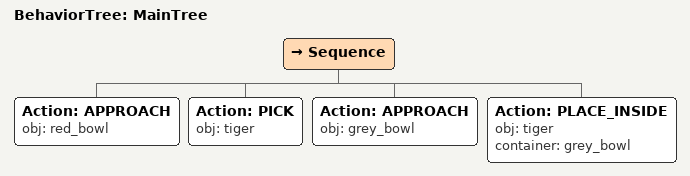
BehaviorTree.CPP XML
<root main_tree_to_execute="MainTree">
  <BehaviorTree ID="MainTree">
    <Sequence>
      <!-- Approach red_bowl -->
      <Action ID="APPROACH" obj="red_bowl" />
      <!-- Pick tiger -->
      <Action ID="PICK" obj="tiger" />
      <!-- Approach grey_bowl -->
      <Action ID="APPROACH" obj="grey_bowl" />
      <!-- Place tiger inside grey_bowl -->
      <Action ID="PLACE_INSIDE" obj="tiger" container="grey_bowl" />
    </Sequence>
  </BehaviorTree>
</root>
